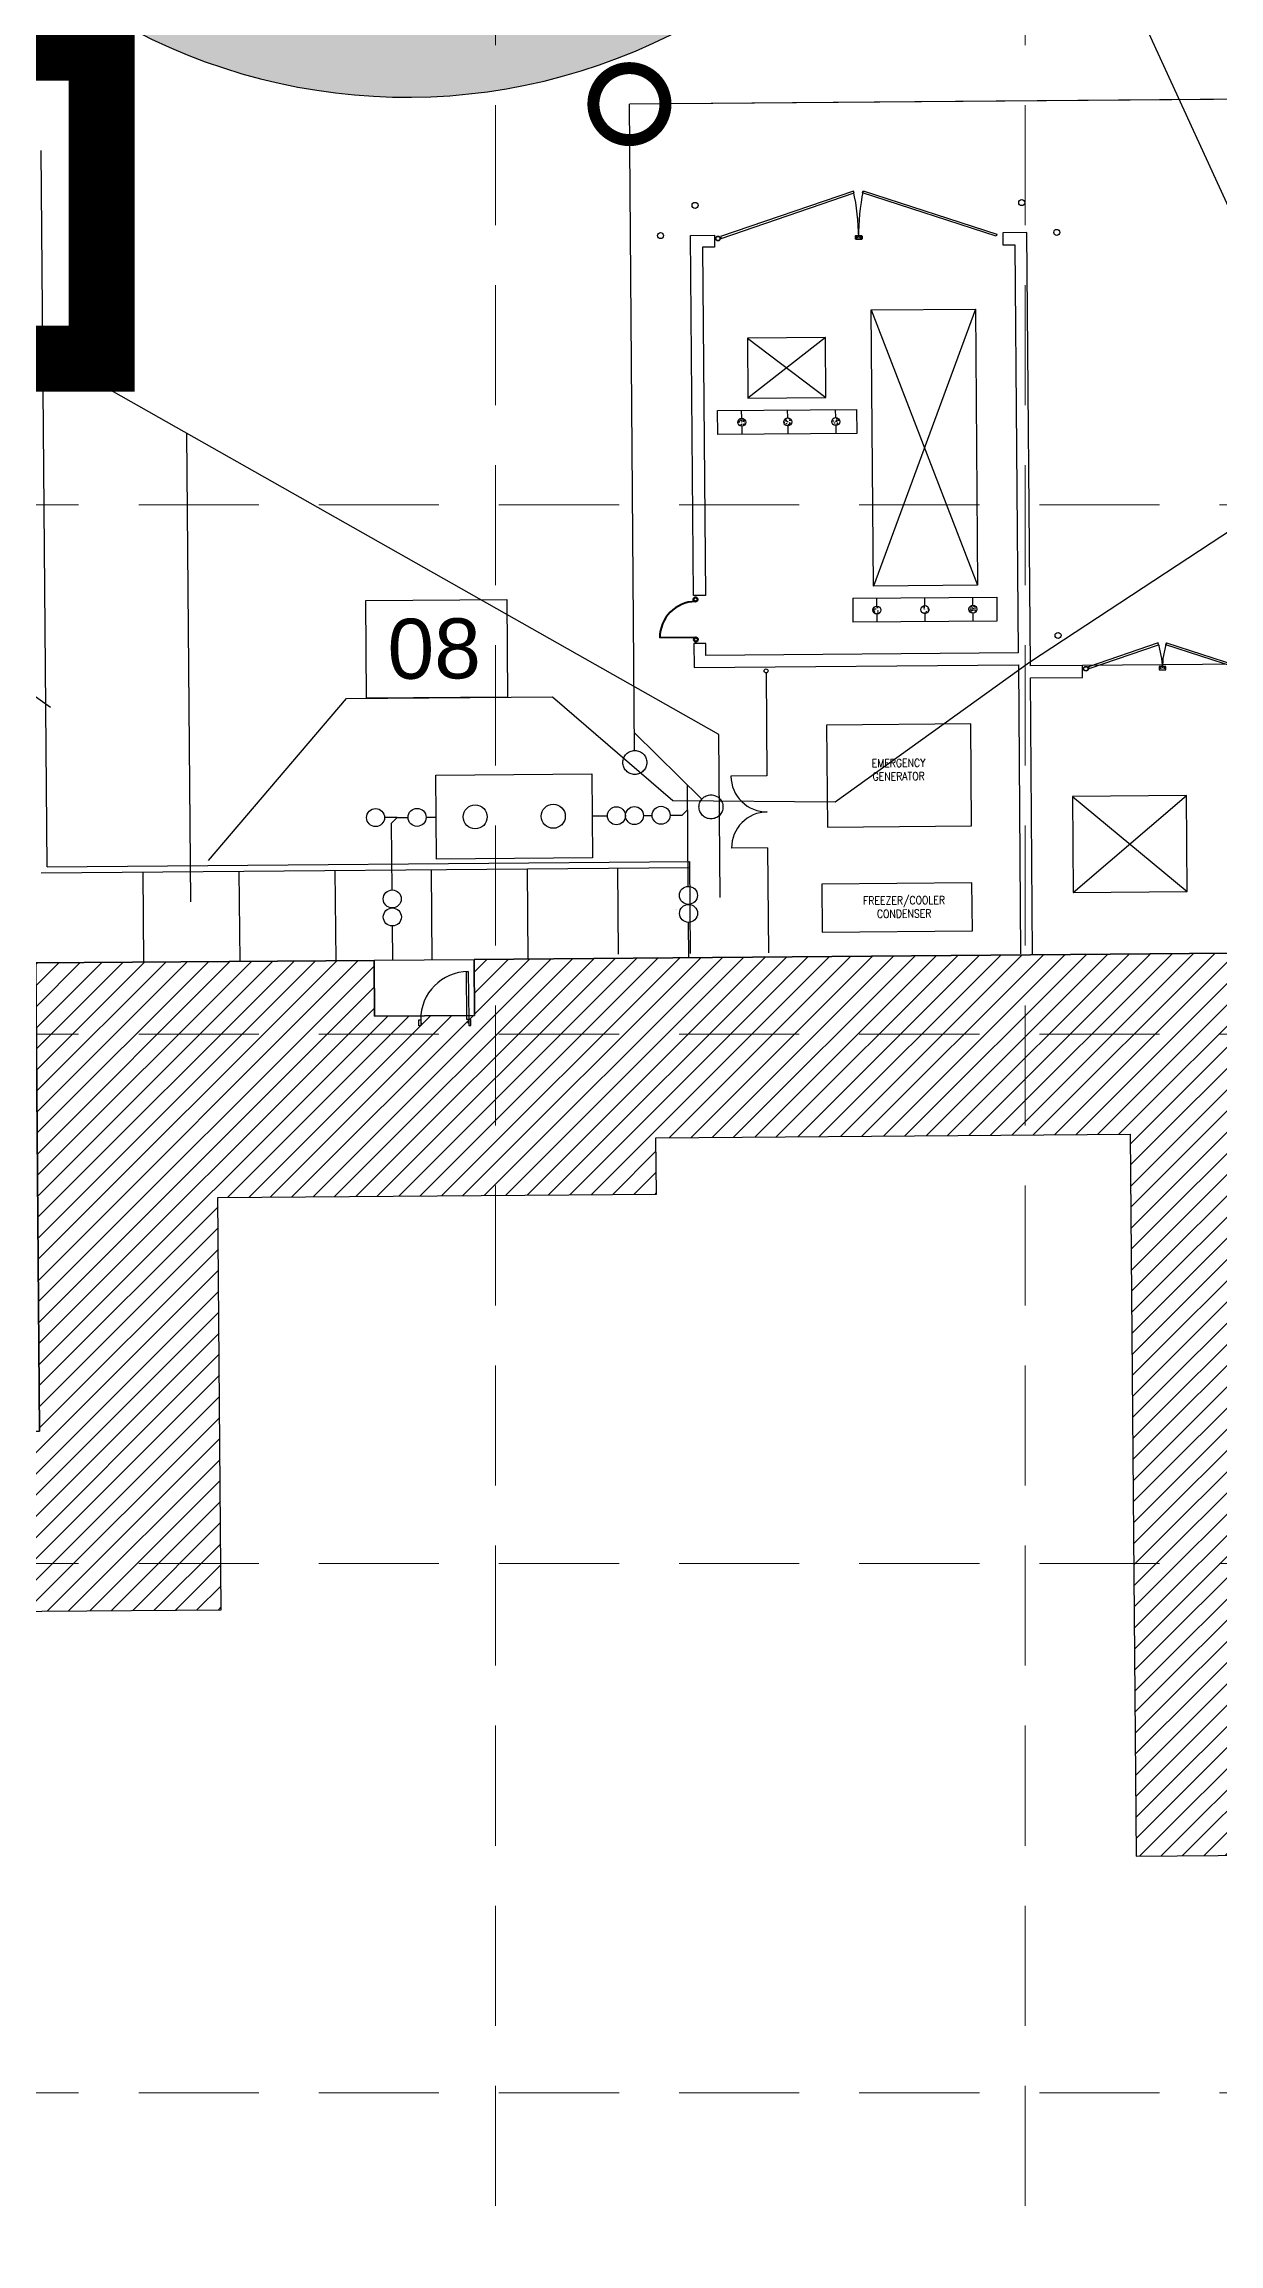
# Model space of a CAD drawing. Header units: feet. Extents: x 2467609 to 2470436, y 7119976 to 7121745.
# Drawn here: x 2468367.4 to 2468465.2, y 7120980.3 to 7121163.6 of the extents above; entities that cross this region are included whole.
import ezdxf
from ezdxf.enums import TextEntityAlignment as Align

# ---------------------------------------------------------------- set-up
doc = ezdxf.new("R2010")
doc.units = ezdxf.units.FT
doc.header["$LTSCALE"] = 100
doc.header["$MEASUREMENT"] = 0
for name, pattern in [('06117 BASE$0$HIDDEN', [0.375, 0.25, -0.125]), ('06117 BASE$0$STRIPE', [1.2, 1, -0.2]), ('06117 WS Base$0$DASHED_SS3', [1.1, 1, -0.1]), ('HIDDEN', [0.375, 0.25, -0.125]), ('SDASH', [0.15, 0.1, -0.05]), ('STRIPE', [1.2, 1, -0.2])]:
    doc.linetypes.add(name, pattern=pattern)
for name, color, linetype, lineweight in [('06117 BASE$0$A-BLDG1-HATCH', 253, 'Continuous', 25), ('06117 BASE$0$A-Door-Outside', 253, 'Continuous', 30), ('06117 BASE$0$A-DUMPSTER', 8, 'Continuous', 25), ('06117 BASE$0$C-Fence', 8, '06117 BASE$0$FENCELINE4', 40), ('06117 BASE$0$C-sidewk-strip', 253, 'Continuous', 25), ('06117 BASE$0$CPCURB', 8, 'Continuous', 25), ('06117 BASE$0$CPCURB2', 8, 'Continuous', 25), ('06117 BASE$0$CPWALK', 8, 'Continuous', 25), ('06117 BASE$0$X-Xhvy', 253, 'Continuous', 70)]:
    doc.layers.add(name, color=color, linetype=linetype, lineweight=lineweight)
for name, color, linetype in [('06117 BASE$0$BLDG-Exterior', 3, 'Continuous'), ('06117 BASE$0$firelane', 8, '06117 BASE$0$STRIPE'), ('06117 WS Base$0$CPSEWER', 7, '06117 WS Base$0$DASHED_SS3'), ('06117 WS Base$0$CPSEWER-FIT1', 8, 'Continuous'), ('06117 WS Base$0$CPSEWER-FIT2', 7, 'Continuous'), ('06117 WS Base$0$LINE-A', 1, 'Continuous'), ('CPCONT', 253, 'Continuous'), ('FIRELANE-HATCH', 253, 'STRIPE'), ('GRID', 254, 'HIDDEN'), ('proposed ec', 6, 'SDASH')]:
    doc.layers.add(name, color=color, linetype=linetype)
doc.styles.add('06117 BASE$0$RomanS', font='romans.shx', dxfattribs={"width": 0.85})
doc.styles.add('06117 BASE$0$Standard', font='romans.shx')
doc.styles.get("Standard").update_dxf_attribs({"font": 'ARIAL.TTF'})
doc.linetypes.add('06117 BASE$0$FENCELINE4', pattern='A,0.5,-0.05,["x",06117 BASE$0$Standard,S=0.16,R=0,X=-0.02,Y=-0.05],-0.15', length=0.7)
pattern_1 = [(45, (0, 0), (-0.88388347648, 0.88388347648), [])]
pattern_2 = [(140.466537328, (0, 0), (-0.312817019496, -0.379026157302), [0.062493750003, -0.687431250035]), (85.466537328, (0, 0), (-0.61238065358, 0.048555285524), [0.049995000003, -0.54994500003]), (190.917937328, (0.00395, 0.04984), (0.109523355926, -0.56778936553), [0.05311151332, -0.584226664854]), (136.650737328, (-0.16664, -0.00136), (-0.50602107686, -0.536052357414), [0.093740625, -1.03114687505]), (187.102137328, (-0.15575, 0.0728), (0.10724207288, -0.86072901734), [0.07966727248, -0.8763398573]), (81.650737328, (-0.1666, -0.0014), (-0.911687688, 0.13380149837), [0.0749925, -0.82491750004]), (111.466537328, (-0.12566, 0.0823), (-0.457351457365, -0.17984704627), [0.062493750003, -0.687431250035]), (56.466537328, (-0.12566, 0.0823), (-0.51206011836, 0.339355441714), [0.049995000003, -0.54994500003]), (161.917937328, (-0.09804, 0.124), (-0.179478461197, -0.54969774519), [0.05311151332, -0.584226664854]), (127.966537328, (0, 0), (-0.1686286578104, -0.1315886181897), [0, -0.543279000028, 0, -0.558277500029, 0, -0.552028125028]), (97.966537328, (0, 0), (-0.29435185613, -0.041193162943), [0, -0.318301500016, 0, -0.530780250027, 0, -0.210395625011]), (57.966537328, (0.00151, -0.1858), (-0.18916804781, 0.11835899049), [0, -0.20831250001, 0, -0.649935000033, 0, -0.862413750044]), (47.966537328, (0.0022, -0.26913), (-0.289521275182, 0.260992464498), [0, -0.270806250014, 0, -0.431623500022, 0, -0.612438750031])]

# ---------------------------------------------------------------- blocks, each defined once
blk = doc.blocks.new('*U111')
at = {"layer": '06117 BASE$0$A-Door-Outside', "color": 7, "linetype": 'Continuous', "lineweight": 30}
for points in [[(2, 6), (3.75, 6), (3.75, 54), (2, 54)], [(2, 0), (0, 0), (0, 6), (2, 6)], [(2, 2.25), (2.625, 2.25), (2.625, 4.25), (2, 4.25)], [(50, 2.25), (49.375, 2.25), (49.375, 4.25), (50, 4.25)], [(50, 0), (52, 0), (52, 6), (50, 6)]]:
    blk.add_lwpolyline(points, close=True, dxfattribs=at)
at = {"layer": '06117 BASE$0$A-Door-Outside', "color": 7, "linetype": 'Continuous', "lineweight": 30, "extrusion": (0, 0, -1)}
blk.add_arc((-2, 6), 48, 90, 180, dxfattribs=at)
blk = doc.blocks.new('06117 BASE$0$A$C2E4042E8-flat-1')
at = {"layer": '06117 BASE$0$C-Fence', "linetype": 'Continuous', "ltscale": 0.5}
blk.add_line((0, 0.5), (-3, 0.48), dxfattribs=at)
blk.add_arc((0, 0.5), 3, 90.4665, 180.4665, dxfattribs=at)
at = {"layer": '06117 BASE$0$X-Xhvy'}
for centre in [(-0.03, 3.67), (0, 0.33)]:
    blk.add_circle(centre, 0.167, dxfattribs=at)

msp = doc.modelspace()

# ---------------------------------------------------------------- hatches: boundary and pattern name
at = {"layer": '06117 BASE$0$A-BLDG1-HATCH'}
h = msp.add_hatch(dxfattribs=at)
h.set_pattern_fill('ANSI31', color=255, scale=10, style=0)
h.set_pattern_definition(pattern_1)
h.paths.add_polyline_path([(2468291.78, 7120948.54), (2468328.58, 7121013.5), (2468327.88, 7121013.87), (2468344.03, 7121042.29), (2468345.84, 7121045.48), (2468347.18, 7121047.85), (2468366.99, 7121048.01), (2468366.68, 7121087.01), (2468394.84, 7121087.21), (2468394.88, 7121082.57), (2468403.21, 7121082.64), (2468403.18, 7121087.31), (2468472.67, 7121087.87), (2468472.98, 7121049.71), (2468476.32, 7121049.73), (2468476.39, 7121046.4), (2468473.01, 7121046.33), (2468473.1, 7121035.71), (2468490.93, 7121035.85), (2468490.88, 7121041.52), (2468537.38, 7121041.9), (2468537.42, 7121037.9), (2468545.42, 7121037.96), (2468545.38, 7121041.96), (2468558.88, 7121042.09), (2468558.94, 7121034.41), (2468618.44, 7121034.89), (2468618.56, 7121019.89), (2468638.23, 7121020.05), (2468638.31, 7121010.38), (2468722.64, 7121011.07), (2468722.97, 7120977.07), (2468718.92, 7120977.04), (2468718.99, 7120968.04), (2468799.99, 7120968.7), (2468800.35, 7120923.87), (2468779.19, 7120923.7), (2468779.76, 7120853.03), (2468775.76, 7120853), (2468775.83, 7120845), (2468779.83, 7120845.03), (2468780.1, 7120811.37), (2468776.1, 7120811.33), (2468776.17, 7120803.33), (2468780.17, 7120803.37), (2468780.44, 7120769.37), (2468711.11, 7120768.8), (2468711.08, 7120773.05), (2468698.08, 7120772.95), (2468698.35, 7120739.36), (2468574.02, 7120738.35), (2468573.99, 7120742.35), (2468560.32, 7120742.24), (2468560.42, 7120730.24), (2468440.09, 7120729.26), (2468439.83, 7120761.76), (2468370.5, 7120761.2), (2468370.27, 7120788.61), (2468341.27, 7120788.38), (2468341.11, 7120808.37), (2468297.11, 7120808.02), (2468296.87, 7120838), (2468275.41, 7120850.16), (2468272.12, 7120844.36), (2468274.3, 7120843.13), (2468272.49, 7120839.94), (2468269.3, 7120841.74), (2468270.53, 7120843.92), (2468243.27, 7120859.36), (2468242.04, 7120857.19), (2468238.85, 7120859), (2468240.65, 7120862.19), (2468242.82, 7120860.96), (2468249.73, 7120873.13), (2468247.55, 7120874.37), (2468249.36, 7120877.56), (2468251.54, 7120876.32), (2468258.44, 7120888.51), (2468256.26, 7120889.74), (2468258.07, 7120892.93), (2468259.74, 7120891.98)])
h.paths.add_polyline_path([(2468381.84, 7121067.46), (2468418.34, 7121067.76), (2468418.3, 7121072.43), (2468457.8, 7121072.75), (2468458.29, 7121012.59), (2468506.12, 7121012.98), (2468506.01, 7121026.64), (2468522.51, 7121026.78), (2468522.54, 7121022.78), (2468544.04, 7121022.95), (2468544.07, 7121019.28), (2468603.57, 7121019.77), (2468603.69, 7121004.77), (2468623.35, 7121004.93), (2468623.43, 7120995.26), (2468707.76, 7120995.95), (2468707.8, 7120991.95), (2468703.8, 7120991.92), (2468704.11, 7120952.92), (2468785.11, 7120953.58), (2468785.23, 7120938.75), (2468764.07, 7120938.57), (2468764.64, 7120867.91), (2468760.64, 7120867.88), (2468760.95, 7120829.88), (2468764.95, 7120829.91), (2468764.98, 7120826.24), (2468760.98, 7120826.21), (2468761.29, 7120788.21), (2468765.29, 7120788.24), (2468765.32, 7120784.24), (2468725.99, 7120783.92), (2468725.96, 7120787.92), (2468682.96, 7120787.57), (2468683.23, 7120754.24), (2468590.23, 7120753.48), (2468590.2, 7120757.48), (2468546.2, 7120757.13), (2468546.3, 7120745.13), (2468455.97, 7120744.39), (2468455.7, 7120776.89), (2468386.37, 7120776.33), (2468386.15, 7120803.74), (2468356.15, 7120803.5), (2468355.99, 7120823.5), (2468311.99, 7120823.14), (2468311.8, 7120846.78), (2468266.34, 7120872.53), (2468305.12, 7120940.98), (2468316.62, 7120961.28), (2468349.32, 7121019), (2468348.38, 7121019.53), (2468355.96, 7121032.92), (2468382.12, 7121033.13)], flags=16)
h = msp.add_hatch(dxfattribs=at)
h.set_pattern_fill('ANSI31', color=255, scale=10, style=0)
h.set_pattern_definition(pattern_1)
h.paths.add_polyline_path([(2468291.78, 7120948.54), (2468328.58, 7121013.5), (2468327.88, 7121013.87), (2468344.03, 7121042.29), (2468345.84, 7121045.48), (2468347.18, 7121047.85), (2468366.99, 7121048.01), (2468366.68, 7121087.01), (2468394.84, 7121087.21), (2468394.88, 7121082.57), (2468403.21, 7121082.64), (2468403.18, 7121087.31), (2468472.67, 7121087.87), (2468472.98, 7121049.71), (2468476.32, 7121049.73), (2468476.39, 7121046.4), (2468473.01, 7121046.33), (2468473.1, 7121035.71), (2468490.93, 7121035.85), (2468490.88, 7121041.52), (2468537.38, 7121041.9), (2468537.42, 7121037.9), (2468545.42, 7121037.96), (2468545.38, 7121041.96), (2468558.88, 7121042.09), (2468558.94, 7121034.41), (2468618.44, 7121034.89), (2468618.56, 7121019.89), (2468638.23, 7121020.05), (2468638.31, 7121010.38), (2468722.64, 7121011.07), (2468722.97, 7120977.07), (2468718.92, 7120977.04), (2468718.99, 7120968.04), (2468799.99, 7120968.7), (2468800.35, 7120923.87), (2468779.19, 7120923.7), (2468779.76, 7120853.03), (2468775.76, 7120853), (2468775.83, 7120845), (2468779.83, 7120845.03), (2468780.1, 7120811.37), (2468776.1, 7120811.33), (2468776.17, 7120803.33), (2468780.17, 7120803.37), (2468780.44, 7120769.37), (2468711.11, 7120768.8), (2468711.08, 7120773.05), (2468698.08, 7120772.95), (2468698.35, 7120739.36), (2468574.02, 7120738.35), (2468573.99, 7120742.35), (2468560.32, 7120742.24), (2468560.42, 7120730.24), (2468440.09, 7120729.26), (2468439.83, 7120761.76), (2468370.5, 7120761.2), (2468370.27, 7120788.61), (2468341.27, 7120788.38), (2468341.11, 7120808.37), (2468297.11, 7120808.02), (2468296.87, 7120838), (2468275.41, 7120850.16), (2468272.12, 7120844.36), (2468274.3, 7120843.13), (2468272.49, 7120839.94), (2468269.3, 7120841.74), (2468270.53, 7120843.92), (2468243.27, 7120859.36), (2468242.04, 7120857.19), (2468238.85, 7120859), (2468240.65, 7120862.19), (2468242.82, 7120860.96), (2468249.73, 7120873.13), (2468247.55, 7120874.37), (2468249.36, 7120877.56), (2468251.54, 7120876.32), (2468258.44, 7120888.51), (2468256.26, 7120889.74), (2468258.07, 7120892.93), (2468259.74, 7120891.98)])
h.paths.add_polyline_path([(2468381.84, 7121067.46), (2468418.34, 7121067.76), (2468418.3, 7121072.43), (2468457.8, 7121072.75), (2468458.29, 7121012.59), (2468506.12, 7121012.98), (2468506.01, 7121026.64), (2468522.51, 7121026.78), (2468522.54, 7121022.78), (2468544.04, 7121022.95), (2468544.07, 7121019.28), (2468603.57, 7121019.77), (2468603.69, 7121004.77), (2468623.35, 7121004.93), (2468623.43, 7120995.26), (2468707.76, 7120995.95), (2468707.8, 7120991.95), (2468703.8, 7120991.92), (2468704.11, 7120952.92), (2468785.11, 7120953.58), (2468785.23, 7120938.75), (2468764.07, 7120938.57), (2468764.64, 7120867.91), (2468760.64, 7120867.88), (2468760.95, 7120829.88), (2468764.95, 7120829.91), (2468764.98, 7120826.24), (2468760.98, 7120826.21), (2468761.29, 7120788.21), (2468765.29, 7120788.24), (2468765.32, 7120784.24), (2468725.99, 7120783.92), (2468725.96, 7120787.92), (2468682.96, 7120787.57), (2468683.23, 7120754.24), (2468590.23, 7120753.48), (2468590.2, 7120757.48), (2468546.2, 7120757.13), (2468546.3, 7120745.13), (2468455.97, 7120744.39), (2468455.7, 7120776.89), (2468386.37, 7120776.33), (2468386.15, 7120803.74), (2468356.15, 7120803.5), (2468355.99, 7120823.5), (2468311.99, 7120823.14), (2468311.8, 7120846.78), (2468266.34, 7120872.53), (2468305.12, 7120940.98), (2468316.62, 7120961.28), (2468349.32, 7121019), (2468348.38, 7121019.53), (2468355.96, 7121032.92), (2468382.12, 7121033.13)], flags=16)
at = {"layer": '06117 BASE$0$A-DUMPSTER', "linetype": 'Continuous'}
h = msp.add_hatch(dxfattribs=at)
h.set_pattern_fill('ACET-2D-AR-CONC', color=256, scale=0.083325, angle=90.4665, style=0)
h.set_pattern_definition(pattern_2)
edge = h.paths.add_edge_path()
edge.add_ellipse((2468425.45, 7121132.05), major_axis=(0.236, 0.236), ratio=1, start_angle=0, end_angle=360)
h = msp.add_hatch(dxfattribs=at)
h.set_pattern_fill('ACET-2D-AR-CONC', color=256, scale=0.083325, angle=90.4665, style=0)
h.set_pattern_definition(pattern_2)
edge = h.paths.add_edge_path()
edge.add_ellipse((2468425.45, 7121132.05), major_axis=(0.236, 0.236), ratio=1, start_angle=0, end_angle=360)
h = msp.add_hatch(dxfattribs=at)
h.set_pattern_fill('ACET-2D-AR-CONC', color=256, scale=0.083325, angle=90.4665, style=0)
h.set_pattern_definition(pattern_2)
edge = h.paths.add_edge_path()
edge.add_ellipse((2468429.28, 7121132.08), major_axis=(-0.236, 0.236), ratio=1, start_angle=0, end_angle=360)
h = msp.add_hatch(dxfattribs=at)
h.set_pattern_fill('ACET-2D-AR-CONC', color=256, scale=0.083325, angle=90.4665, style=0)
h.set_pattern_definition(pattern_2)
edge = h.paths.add_edge_path()
edge.add_ellipse((2468429.28, 7121132.08), major_axis=(-0.236, 0.236), ratio=1, start_angle=0, end_angle=360)
h = msp.add_hatch(dxfattribs=at)
h.set_pattern_fill('ACET-2D-AR-CONC', color=256, scale=0.083325, angle=90.4665, style=0)
h.set_pattern_definition(pattern_2)
edge = h.paths.add_edge_path()
edge.add_ellipse((2468433.28, 7121132.11), major_axis=(0.236, 0.236), ratio=1, start_angle=0, end_angle=360)
h = msp.add_hatch(dxfattribs=at)
h.set_pattern_fill('ACET-2D-AR-CONC', color=256, scale=0.083325, angle=90.4665, style=0)
h.set_pattern_definition(pattern_2)
edge = h.paths.add_edge_path()
edge.add_ellipse((2468433.28, 7121132.11), major_axis=(0.236, 0.236), ratio=1, start_angle=0, end_angle=360)
h = msp.add_hatch(dxfattribs=at)
h.set_pattern_fill('ACET-2D-AR-CONC', color=256, scale=0.083325, angle=90.4665, style=0)
h.set_pattern_definition(pattern_2)
edge = h.paths.add_edge_path()
edge.add_ellipse((2468436.7, 7121116.41), major_axis=(0.236, 0.236), ratio=1, start_angle=0, end_angle=360)
h = msp.add_hatch(dxfattribs=at)
h.set_pattern_fill('ACET-2D-AR-CONC', color=256, scale=0.083325, angle=90.4665, style=0)
h.set_pattern_definition(pattern_2)
edge = h.paths.add_edge_path()
edge.add_ellipse((2468436.7, 7121116.41), major_axis=(0.236, 0.236), ratio=1, start_angle=0, end_angle=360)
h = msp.add_hatch(dxfattribs=at)
h.set_pattern_fill('ACET-2D-AR-CONC', color=256, scale=0.083325, angle=90.4665, style=0)
h.set_pattern_definition(pattern_2)
edge = h.paths.add_edge_path()
edge.add_ellipse((2468440.7, 7121116.45), major_axis=(-0.236, 0.236), ratio=1, start_angle=0, end_angle=360)
h = msp.add_hatch(dxfattribs=at)
h.set_pattern_fill('ACET-2D-AR-CONC', color=256, scale=0.083325, angle=90.4665, style=0)
h.set_pattern_definition(pattern_2)
edge = h.paths.add_edge_path()
edge.add_ellipse((2468440.7, 7121116.45), major_axis=(-0.236, 0.236), ratio=1, start_angle=0, end_angle=360)
h = msp.add_hatch(dxfattribs=at)
h.set_pattern_fill('ACET-2D-AR-CONC', color=256, scale=0.083325, angle=90.4665, style=0)
h.set_pattern_definition(pattern_2)
edge = h.paths.add_edge_path()
edge.add_ellipse((2468444.7, 7121116.48), major_axis=(0.236, 0.236), ratio=1, start_angle=0, end_angle=360)
h = msp.add_hatch(dxfattribs=at)
h.set_pattern_fill('ACET-2D-AR-CONC', color=256, scale=0.083325, angle=90.4665, style=0)
h.set_pattern_definition(pattern_2)
edge = h.paths.add_edge_path()
edge.add_ellipse((2468444.7, 7121116.48), major_axis=(0.236, 0.236), ratio=1, start_angle=0, end_angle=360)
at = {"layer": 'FIRELANE-HATCH'}
h = msp.add_hatch(color=9, dxfattribs=at)
h.paths.add_polyline_path([(2468922.97, 7121187.19, -0.414214), (2468942.81, 7121207.35), (2469278.26, 7121210.08), (2469277.9, 7121254.08, -0.414214), (2469297.74, 7121274.24), (2469375.13, 7121274.87, -0.137354), (2469390.75, 7121270.64), (2469629.71, 7121128.09, -0.261956), (2469644.34, 7121102.57), (2469645.12, 7121007.13, 0.414214), (2469699.55, 7120953.58), (2469751.67, 7120954, 0.261956), (2469797.6, 7120980.33), (2469803.18, 7120989.68, 0.414214), (2469784.47, 7121063.72), (2469403.04, 7121291.25, 0.137354), (2469374.94, 7121298.87), (2468491.92, 7121291.68, -0.131652), (2468476.89, 7121295.58), (2468199.89, 7121452.51, -0.072593), (2468186.2, 7121463.15, 0.206219), (2468142.45, 7121481.57), (2467847.8, 7121479.17), (2467848.23, 7121449.17), (2468142.69, 7121451.57, -0.577353), (2468169.04, 7121406.78), (2467935.49, 7120994.55, -0.266268), (2467909.82, 7120979.34), (2467855.02, 7120978.55), (2467855.45, 7120948.56), (2467910.25, 7120949.35, 0.266268), (2467961.59, 7120979.76), (2468192.67, 7121387.64, -0.414214), (2468233.56, 7121398.96), (2468336.11, 7121340.86, -0.414214), (2468347.43, 7121299.97), (2468320.22, 7121251.95, 0.414214), (2468338.7, 7121185.16), (2468373.42, 7121165.49, 0.57735), (2468446.57, 7121208.52), (2468446.28, 7121243.96, -1), (2468481.65, 7121244.25), (2468482.67, 7121118.6, 0.414214), (2468532.07, 7121070), (2468873.9, 7121072.79, -0.414214), (2468894.07, 7121052.95), (2468895.4, 7120889.72), (2468884.83, 7120735.24, -0.392002), (2468855.14, 7120707.29), (2468450.27, 7120703.99, -0.131652), (2468375.11, 7120723.48), (2468264.21, 7120786.31, 0.463862), (2468102.32, 7120726.63, 0.45081), (2468173.2, 7120596.29), (2468276.95, 7120572.47, -0.347281), (2468315.76, 7120524.14), (2468315.82, 7120517.93), (2468339.81, 7120518.12), (2468339.76, 7120524.34, 0.347281), (2468282.32, 7120595.86), (2468178.57, 7120619.68, -0.45081), (2468124.87, 7120718.42, -0.463862), (2468252.38, 7120765.43), (2468363.28, 7120702.6, 0.131652), (2468450.47, 7120679.99), (2468832.08, 7120683.1, -0.414214), (2468867.36, 7120648.39), (2468868.39, 7120522.43), (2468892.38, 7120522.62), (2468891.26, 7120660.62), (2468903.26, 7120660.72), (2468904.38, 7120522.72), (2468928.38, 7120522.92)])
h.paths.add_polyline_path([(2468873.66, 7121102.78), (2468531.82, 7121100, -0.414214), (2468506.62, 7121124.8), (2468505.62, 7121247.79, -0.414214), (2468525.46, 7121267.95), (2468872.29, 7121270.78, -0.414214), (2468892.45, 7121250.94), (2468893.5, 7121122.95, -0.414214)], flags=16)
h.paths.add_polyline_path([(2468942.29, 7121271.35), (2469233.74, 7121273.72, -1), (2469234.06, 7121233.72), (2468942.62, 7121231.35, -1)], flags=16)
h.paths.add_polyline_path([(2468385.25, 7121186.37), (2468350.53, 7121206.04, -0.414214), (2468341.1, 7121240.12), (2468370.77, 7121292.49, -0.414214), (2468404.85, 7121301.92), (2468409.33, 7121299.38, -0.267949), (2468422.01, 7121277.83), (2468422.57, 7121208.33, -0.57735)], flags=16)
h.paths.add_polyline_path([(2469698.85, 7121086.85), (2469772.17, 7121043.11, -0.414214), (2469782.57, 7121001.98), (2469776.99, 7120992.63, -0.261956), (2469751.47, 7120978), (2469699.36, 7120977.57, -0.414214), (2469669.11, 7121007.33), (2469668.61, 7121069.51, -0.584841)], flags=16)

# ---------------------------------------------------------------- linework, layer by layer
at = {"layer": '06117 BASE$0$A-BLDG1-HATCH', "color": 255}
for points in [[(2468291.78, 7120948.54), (2468328.58, 7121013.5), (2468327.88, 7121013.87), (2468344.03, 7121042.29), (2468344.03, 7121042.29), (2468345.84, 7121045.48), (2468345.84, 7121045.48), (2468347.18, 7121047.85), (2468366.99, 7121048.01), (2468366.68, 7121087.01), (2468394.84, 7121087.21), (2468394.88, 7121082.57), (2468403.21, 7121082.64), (2468403.18, 7121087.31), (2468472.67, 7121087.87)], [(2468291.78, 7120948.54), (2468328.58, 7121013.5), (2468327.88, 7121013.87), (2468344.03, 7121042.29), (2468344.03, 7121042.29), (2468345.84, 7121045.48), (2468345.84, 7121045.48), (2468347.18, 7121047.85), (2468366.99, 7121048.01), (2468366.68, 7121087.01), (2468394.84, 7121087.21), (2468394.88, 7121082.57), (2468403.21, 7121082.64), (2468403.18, 7121087.31), (2468472.67, 7121087.87)], [(2468311.8, 7120846.78), (2468266.34, 7120872.53), (2468305.12, 7120940.98), (2468316.62, 7120961.28), (2468349.32, 7121019), (2468348.38, 7121019.53), (2468355.96, 7121032.92), (2468382.12, 7121033.13), (2468381.84, 7121067.46), (2468418.34, 7121067.76), (2468418.3, 7121072.43), (2468457.8, 7121072.75), (2468458.29, 7121012.59), (2468506.12, 7121012.98)], [(2468311.8, 7120846.78), (2468266.34, 7120872.53), (2468305.12, 7120940.98), (2468316.62, 7120961.28), (2468349.32, 7121019), (2468348.38, 7121019.53), (2468355.96, 7121032.92), (2468382.12, 7121033.13), (2468381.84, 7121067.46), (2468418.34, 7121067.76), (2468418.3, 7121072.43), (2468457.8, 7121072.75), (2468458.29, 7121012.59), (2468506.12, 7121012.98)]]:
    msp.add_lwpolyline(points, dxfattribs=at)
at = {"layer": '06117 BASE$0$A-DUMPSTER'}
for p, q in [((2468434.91, 7121147.56), (2468434.91, 7121147.34)), ((2468434.91, 7121147.34), (2468434.91, 7121147.56)), ((2468434.91, 7121147.56), (2468434.91, 7121147.34)), ((2468434.91, 7121147.34), (2468434.91, 7121147.56)), ((2468435.44, 7121147.59), (2468434.93, 7121147.59)), ((2468434.93, 7121147.59), (2468435.44, 7121147.59)), ((2468435.44, 7121147.59), (2468434.93, 7121147.59)), ((2468434.93, 7121147.59), (2468435.44, 7121147.59)), ((2468434.94, 7121147.31), (2468435.44, 7121147.31)), ((2468435.44, 7121147.31), (2468434.94, 7121147.31)), ((2468434.94, 7121147.31), (2468435.44, 7121147.31)), ((2468435.44, 7121147.31), (2468434.94, 7121147.31)), ((2468435.47, 7121147.34), (2468435.47, 7121147.57)), ((2468435.47, 7121147.57), (2468435.47, 7121147.34)), ((2468435.47, 7121147.34), (2468435.47, 7121147.57)), ((2468435.47, 7121147.57), (2468435.47, 7121147.34)), ((2468449.18, 7121147.85), (2468447.18, 7121147.83)), ((2468449.18, 7121147.85), (2468447.18, 7121147.83)), ((2468447.18, 7121147.83), (2468447.19, 7121146.83)), ((2468447.18, 7121147.83), (2468447.19, 7121146.83)), ((2468447.19, 7121146.83), (2468448.19, 7121146.84)), ((2468447.19, 7121146.83), (2468448.19, 7121146.84)), ((2468448.19, 7121146.84), (2468448.47, 7121112.84)), ((2468448.19, 7121146.84), (2468448.47, 7121112.84)), ((2468449.48, 7121111.77), (2468449.18, 7121147.85)), ((2468449.48, 7121111.77), (2468449.18, 7121147.85)), ((2468425.45, 7121132.38), (2468425.44, 7121133.05)), ((2468425.45, 7121132.38), (2468425.44, 7121133.05)), ((2468425.45, 7121131.72), (2468425.46, 7121131.05)), ((2468425.45, 7121131.72), (2468425.46, 7121131.05)), ((2468429.28, 7121132.42), (2468429.27, 7121133.08)), ((2468429.28, 7121132.42), (2468429.27, 7121133.08)), ((2468429.28, 7121131.75), (2468429.29, 7121131.08)), ((2468429.28, 7121131.75), (2468429.29, 7121131.08)), ((2468433.28, 7121132.45), (2468433.27, 7121133.11)), ((2468433.28, 7121132.45), (2468433.27, 7121133.11)), ((2468433.28, 7121131.78), (2468433.29, 7121131.11)), ((2468433.28, 7121131.78), (2468433.29, 7121131.11)), ((2468434.69, 7121117.4), (2468434.7, 7121115.4)), ((2468434.69, 7121117.4), (2468434.7, 7121115.4)), ((2468436.69, 7121116.75), (2468436.69, 7121117.41)), ((2468436.69, 7121116.75), (2468436.69, 7121117.41)), ((2468440.69, 7121116.78), (2468440.69, 7121117.45)), ((2468440.69, 7121116.78), (2468440.69, 7121117.45)), ((2468444.69, 7121116.81), (2468444.69, 7121117.48)), ((2468444.69, 7121116.81), (2468444.69, 7121117.48)), ((2468436.7, 7121116.08), (2468436.7, 7121115.41)), ((2468436.7, 7121116.08), (2468436.7, 7121115.41)), ((2468440.7, 7121116.11), (2468440.7, 7121115.45)), ((2468440.7, 7121116.11), (2468440.7, 7121115.45)), ((2468444.7, 7121116.14), (2468444.7, 7121115.48)), ((2468444.7, 7121116.14), (2468444.7, 7121115.48)), ((2468422.46, 7121113.63), (2468421.46, 7121113.62)), ((2468422.46, 7121113.63), (2468421.46, 7121113.62)), ((2468421.46, 7121113.62), (2468421.48, 7121111.62)), ((2468421.46, 7121113.62), (2468421.48, 7121111.62)), ((2468422.47, 7121112.63), (2468422.46, 7121113.63)), ((2468422.47, 7121112.63), (2468422.46, 7121113.63)), ((2468421.48, 7121111.62), (2468448.48, 7121111.84)), ((2468421.48, 7121111.62), (2468448.48, 7121111.84)), ((2468448.47, 7121112.84), (2468422.47, 7121112.63)), ((2468448.47, 7121112.84), (2468422.47, 7121112.63)), ((2468448.48, 7121111.84), (2468448.67, 7121087.76)), ((2468448.48, 7121111.84), (2468448.67, 7121087.76)), ((2468453.81, 7121111.8), (2468449.48, 7121111.77)), ((2468453.81, 7121111.8), (2468449.48, 7121111.77)), ((2468467.14, 7121111.91), (2468453.81, 7121111.8)), ((2468467.14, 7121111.91), (2468453.81, 7121111.8)), ((2468453.82, 7121110.8), (2468453.81, 7121111.8)), ((2468453.82, 7121110.8), (2468453.81, 7121111.8)), ((2468460.2, 7121111.68), (2468460.2, 7121111.46)), ((2468460.2, 7121111.68), (2468460.2, 7121111.46)), ((2468460.73, 7121111.72), (2468460.23, 7121111.71)), ((2468460.73, 7121111.72), (2468460.23, 7121111.71)), ((2468460.23, 7121111.43), (2468460.73, 7121111.43)), ((2468460.23, 7121111.43), (2468460.73, 7121111.43)), ((2468460.76, 7121111.46), (2468460.76, 7121111.69)), ((2468460.76, 7121111.46), (2468460.76, 7121111.69)), ((2468449.49, 7121110.77), (2468453.82, 7121110.8)), ((2468449.49, 7121110.77), (2468453.82, 7121110.8)), ((2468449.67, 7121087.77), (2468449.49, 7121110.77)), ((2468449.67, 7121087.77), (2468449.49, 7121110.77)), ((2468452.99, 7121100.88), (2468462.55, 7121092.96)), ((2468452.99, 7121100.88), (2468462.55, 7121092.96)), ((2468453.05, 7121092.88), (2468462.49, 7121100.96)), ((2468453.05, 7121092.88), (2468462.49, 7121100.96))]:
    msp.add_line(p, q, dxfattribs=at)
at = {"layer": '06117 BASE$0$A-DUMPSTER', "ltscale": 0.5}
for p, q in [((2468427.48, 7121111.17), (2468427.55, 7121102.59)), ((2468427.48, 7121111.17), (2468427.55, 7121102.59)), ((2468427.6, 7121096.59), (2468427.67, 7121087.84)), ((2468427.6, 7121096.59), (2468427.67, 7121087.84))]:
    msp.add_line(p, q, dxfattribs=at)
at = {"layer": '06117 BASE$0$A-DUMPSTER', "linetype": 'Continuous', "ltscale": 0.5}
for p, q in [((2468427.55, 7121102.59), (2468424.55, 7121102.56)), ((2468427.55, 7121102.59), (2468424.55, 7121102.56)), ((2468427.6, 7121096.59), (2468424.6, 7121096.56)), ((2468427.6, 7121096.59), (2468424.6, 7121096.56))]:
    msp.add_line(p, q, dxfattribs=at)
at = {"layer": '06117 BASE$0$A-DUMPSTER', "linetype": 'Continuous'}
for points in [[(2468434.75, 7121151.31), (2468423.69, 7121147.52), (2468423.74, 7121147.36), (2468434.81, 7121151.16)], [(2468434.75, 7121151.31), (2468423.69, 7121147.52), (2468423.74, 7121147.36), (2468434.81, 7121151.16)], [(2468435.56, 7121151.32), (2468446.68, 7121147.71), (2468446.63, 7121147.55), (2468435.51, 7121151.16)], [(2468435.56, 7121151.32), (2468446.68, 7121147.71), (2468446.63, 7121147.55), (2468435.51, 7121151.16)], [(2468460.11, 7121113.67), (2468454.31, 7121111.68), (2468454.37, 7121111.53), (2468460.16, 7121113.51)], [(2468460.11, 7121113.67), (2468454.31, 7121111.68), (2468454.37, 7121111.53), (2468460.16, 7121113.51)], [(2468460.82, 7121113.68), (2468466.64, 7121111.78), (2468466.59, 7121111.63), (2468460.77, 7121113.52)], [(2468460.82, 7121113.68), (2468466.64, 7121111.78), (2468466.59, 7121111.63), (2468460.77, 7121113.52)], [(2468454.31, 7121111.68), (2468454.37, 7121111.53), (2468454.34, 7121111.52), (2468454.29, 7121111.67)], [(2468454.31, 7121111.68), (2468454.37, 7121111.53), (2468454.34, 7121111.52), (2468454.29, 7121111.67)]]:
    msp.add_lwpolyline(points, close=True, dxfattribs=at)
at = {"layer": '06117 BASE$0$A-DUMPSTER'}
for points in [[(2468421.43, 7121117.62), (2468421.18, 7121147.62), (2468423.18, 7121147.64), (2468423.19, 7121146.64), (2468422.19, 7121146.63), (2468422.43, 7121117.63)], [(2468421.43, 7121117.62), (2468421.18, 7121147.62), (2468423.18, 7121147.64), (2468423.19, 7121146.64), (2468422.19, 7121146.63), (2468422.43, 7121117.63)], [(2468435.02, 7121131.13), (2468423.46, 7121131.03), (2468423.44, 7121133.03), (2468435, 7121133.13)], [(2468435.02, 7121131.13), (2468423.46, 7121131.03), (2468423.44, 7121133.03), (2468435, 7121133.13)], [(2468444.52, 7121106.93), (2468432.52, 7121106.83), (2468432.59, 7121098.33), (2468444.59, 7121098.43)], [(2468444.52, 7121106.93), (2468432.52, 7121106.83), (2468432.59, 7121098.33), (2468444.59, 7121098.43)], [(2468453.05, 7121092.88), (2468462.55, 7121092.96), (2468462.49, 7121100.96), (2468452.99, 7121100.88)], [(2468453.05, 7121092.88), (2468462.55, 7121092.96), (2468462.49, 7121100.96), (2468452.99, 7121100.88)], [(2468444.62, 7121093.68), (2468432.13, 7121093.58), (2468432.16, 7121089.58), (2468444.66, 7121089.68)], [(2468444.62, 7121093.68), (2468432.13, 7121093.58), (2468432.16, 7121089.58), (2468444.66, 7121089.68)]]:
    msp.add_lwpolyline(points, close=True, dxfattribs=at)
at = {"layer": '06117 BASE$0$A-DUMPSTER', "linetype": '06117 BASE$0$HIDDEN'}
for points in [[(2468444.9, 7121141.48), (2468445.09, 7121118.48), (2468436.42, 7121118.41), (2468436.24, 7121141.41), (2468444.9, 7121141.48), (2468436.42, 7121118.41), (2468436.24, 7121141.41), (2468445.09, 7121118.48)], [(2468444.9, 7121141.48), (2468445.09, 7121118.48), (2468436.42, 7121118.41), (2468436.24, 7121141.41), (2468444.9, 7121141.48), (2468436.42, 7121118.41), (2468436.24, 7121141.41), (2468445.09, 7121118.48)], [(2468425.92, 7121139.05), (2468425.96, 7121134.05), (2468432.46, 7121134.11), (2468432.42, 7121139.11), (2468425.92, 7121139.05), (2468432.46, 7121134.11), (2468432.42, 7121139.11), (2468425.96, 7121134.05)], [(2468425.92, 7121139.05), (2468425.96, 7121134.05), (2468432.46, 7121134.11), (2468432.42, 7121139.11), (2468425.92, 7121139.05), (2468432.46, 7121134.11), (2468432.42, 7121139.11), (2468425.96, 7121134.05)]]:
    msp.add_lwpolyline(points, dxfattribs=at)
at = {"layer": '06117 BASE$0$A-DUMPSTER'}
msp.add_lwpolyline([(2468434.69, 7121117.4), (2468446.69, 7121117.49), (2468446.7, 7121115.49), (2468434.7, 7121115.4)], dxfattribs=at)
msp.add_lwpolyline([(2468434.69, 7121117.4), (2468446.69, 7121117.49), (2468446.7, 7121115.49), (2468434.7, 7121115.4)], dxfattribs=at)
for centre, radius in [((2468421.56, 7121150.12), 0.25), ((2468421.56, 7121150.12), 0.25), ((2468448.76, 7121150.35), 0.25), ((2468448.76, 7121150.35), 0.25), ((2468451.68, 7121147.87), 0.25), ((2468451.68, 7121147.87), 0.25), ((2468418.69, 7121147.6), 0.25), ((2468418.69, 7121147.6), 0.25), ((2468423.47, 7121147.36), 0.2), ((2468423.47, 7121147.36), 0.2), ((2468423.47, 7121147.36), 0.169), ((2468423.47, 7121147.36), 0.169), ((2468425.45, 7121132.05), 0.333), ((2468425.45, 7121132.05), 0.333), ((2468429.28, 7121132.08), 0.333), ((2468429.28, 7121132.08), 0.333), ((2468433.28, 7121132.11), 0.333), ((2468433.28, 7121132.11), 0.333), ((2468436.7, 7121116.41), 0.333), ((2468436.7, 7121116.41), 0.333), ((2468440.7, 7121116.45), 0.333), ((2468440.7, 7121116.45), 0.333), ((2468444.7, 7121116.48), 0.333), ((2468444.7, 7121116.48), 0.333), ((2468451.79, 7121114.29), 0.25), ((2468451.79, 7121114.29), 0.25), ((2468454.1, 7121111.52), 0.2), ((2468454.1, 7121111.52), 0.2), ((2468454.1, 7121111.52), 0.169), ((2468454.1, 7121111.52), 0.169)]:
    msp.add_circle(centre, radius, dxfattribs=at)
at = {"layer": '06117 BASE$0$A-DUMPSTER', "linetype": '06117 BASE$0$HIDDEN'}
for centre in [(2468435.01, 7121147.45), (2468435.02, 7121147.45), (2468435.01, 7121147.45), (2468435.02, 7121147.45), (2468435.36, 7121147.45), (2468435.36, 7121147.45), (2468435.36, 7121147.45), (2468435.36, 7121147.45), (2468460.3, 7121111.57), (2468460.3, 7121111.57), (2468460.65, 7121111.58), (2468460.65, 7121111.58)]:
    msp.add_circle(centre, 0.0419, dxfattribs=at)
at = {"layer": '06117 BASE$0$A-DUMPSTER', "ltscale": 0.5}
msp.add_circle((2468427.48, 7121111.34), 0.167, dxfattribs=at)
msp.add_circle((2468427.48, 7121111.34), 0.167, dxfattribs=at)
at = {"layer": '06117 BASE$0$A-DUMPSTER', "linetype": 'Continuous'}
for centre, radius, start, end in [((2468416.47, 7121147.3), 18.72, 0.4665, 12.3842), ((2468416.47, 7121147.3), 18.72, 0.4665, 12.3842), ((2468453.9, 7121147.6), 18.72, 168.5488, 180.4665), ((2468453.9, 7121147.6), 18.72, 168.5488, 180.4665), ((2468454.1, 7121111.52), 6.38, 0.4665, 19.6894), ((2468454.1, 7121111.52), 6.38, 0.4665, 19.6894), ((2468466.86, 7121111.62), 6.38, 161.2437, 180.4665), ((2468466.86, 7121111.62), 6.38, 161.2437, 180.4665), ((2468454.24, 7121111.71), 0.0559, 276.1011, 322.0756), ((2468454.24, 7121111.71), 0.0559, 276.1011, 322.0756), ((2468454.33, 7121111.46), 0.0559, 75.8073, 121.7817), ((2468454.33, 7121111.46), 0.0559, 75.8073, 121.7817)]:
    msp.add_arc(centre, radius, start, end, dxfattribs=at)
at = {"layer": '06117 BASE$0$A-DUMPSTER'}
for centre, start, end in [((2468434.93, 7121147.56), 90.4665, 180.4665), ((2468434.93, 7121147.56), 90.4665, 180.4665), ((2468434.93, 7121147.56), 90.4665, 180.4665), ((2468434.93, 7121147.56), 90.4665, 180.4665), ((2468434.93, 7121147.34), 180.4665, 270.4665), ((2468434.93, 7121147.34), 180.4665, 270.4665), ((2468434.93, 7121147.34), 180.4665, 270.4665), ((2468434.93, 7121147.34), 180.4665, 270.4665), ((2468435.44, 7121147.57), 0.4665, 90.4665), ((2468435.44, 7121147.57), 0.4665, 90.4665), ((2468435.44, 7121147.57), 0.4665, 90.4665), ((2468435.44, 7121147.57), 0.4665, 90.4665), ((2468435.44, 7121147.34), 270.4665, 0.4665), ((2468435.44, 7121147.34), 270.4665, 0.4665), ((2468435.44, 7121147.34), 270.4665, 0.4665), ((2468435.44, 7121147.34), 270.4665, 0.4665), ((2468460.23, 7121111.68), 90.4665, 180.4665), ((2468460.23, 7121111.68), 90.4665, 180.4665), ((2468460.23, 7121111.46), 180.4665, 270.4665), ((2468460.23, 7121111.46), 180.4665, 270.4665), ((2468460.73, 7121111.69), 0.4665, 90.4665), ((2468460.73, 7121111.69), 0.4665, 90.4665), ((2468460.73, 7121111.46), 270.4665, 0.4665), ((2468460.73, 7121111.46), 270.4665, 0.4665)]:
    msp.add_arc(centre, 0.0281, start, end, dxfattribs=at)
at = {"layer": '06117 BASE$0$A-DUMPSTER', "linetype": 'Continuous', "ltscale": 0.5}
for centre, start, end in [((2468427.55, 7121102.59), 180.4665, 270.4665), ((2468427.55, 7121102.59), 180.4665, 270.4665), ((2468427.6, 7121096.59), 90.4665, 180.4665), ((2468427.6, 7121096.59), 90.4665, 180.4665)]:
    msp.add_arc(centre, 3, start, end, dxfattribs=at)
at = {"layer": '06117 BASE$0$BLDG-Exterior', "color": 7}
msp.add_lwpolyline([(2468472.67, 7121087.87), (2468403.18, 7121087.31), (2468403.21, 7121082.64), (2468394.88, 7121082.57), (2468394.84, 7121087.21), (2468366.68, 7121087.01), (2468366.99, 7121048.01), (2468347.18, 7121047.85), (2468345.84, 7121045.48), (2468345.84, 7121045.48), (2468344.03, 7121042.29), (2468344.03, 7121042.29), (2468327.88, 7121013.87), (2468328.58, 7121013.5), (2468303.28, 7120968.84)], dxfattribs=at)
msp.add_lwpolyline([(2468472.67, 7121087.87), (2468403.18, 7121087.31), (2468403.21, 7121082.64), (2468394.88, 7121082.57), (2468394.84, 7121087.21), (2468366.68, 7121087.01), (2468366.99, 7121048.01), (2468347.18, 7121047.85), (2468345.84, 7121045.48), (2468345.84, 7121045.48), (2468344.03, 7121042.29), (2468344.03, 7121042.29), (2468327.88, 7121013.87), (2468328.58, 7121013.5), (2468303.28, 7120968.84)], dxfattribs=at)
at = {"layer": '06117 BASE$0$C-sidewk-strip'}
for p, q in [((2468375.68, 7121087.08), (2468375.62, 7121094.58)), ((2468375.68, 7121087.08), (2468375.62, 7121094.58)), ((2468383.68, 7121087.15), (2468383.62, 7121094.65)), ((2468383.68, 7121087.15), (2468383.62, 7121094.65)), ((2468391.68, 7121087.21), (2468391.61, 7121094.71)), ((2468391.68, 7121087.21), (2468391.61, 7121094.71)), ((2468399.68, 7121087.28), (2468399.61, 7121094.78)), ((2468399.68, 7121087.28), (2468399.61, 7121094.78)), ((2468407.68, 7121087.34), (2468407.61, 7121094.84)), ((2468407.68, 7121087.34), (2468407.61, 7121094.84)), ((2468394.84, 7121087.24), (2468403.18, 7121087.31)), ((2468394.84, 7121087.24), (2468403.18, 7121087.31))]:
    msp.add_line(p, q, dxfattribs=at)
at = {"layer": '06117 BASE$0$CPCURB'}
for q in [(2468367.13, 7121154.69), (2468367.13, 7121154.69), (2468421.11, 7121095.45), (2468421.11, 7121095.45)]:
    msp.add_line((2468367.61, 7121095.02), q, dxfattribs=at)
at = {"layer": '06117 BASE$0$CPCURB2'}
msp.add_line((2468367.12, 7121094.51), (2468421.11, 7121094.95), dxfattribs=at)
msp.add_line((2468367.12, 7121094.51), (2468421.11, 7121094.95), dxfattribs=at)
at = {"layer": '06117 BASE$0$CPWALK'}
for p, q in [((2468421.11, 7121095.45), (2468421.17, 7121087.79)), ((2468421.11, 7121095.45), (2468421.17, 7121087.79)), ((2468415.11, 7121094.9), (2468415.17, 7121087.74)), ((2468415.11, 7121094.9), (2468415.17, 7121087.74))]:
    msp.add_line(p, q, dxfattribs=at)
msp.add_lwpolyline([(2468419.98, 7121091.43, 0, 0.52, 0), (2468418.38, 7121091.45, 0, 0, 0), (2468415.91, 7121091.45, 0, 0, 0)], format="xyseb", dxfattribs=at)
msp.add_lwpolyline([(2468419.98, 7121091.43, 0, 0.52, 0), (2468418.38, 7121091.45, 0, 0, 0), (2468415.91, 7121091.45, 0, 0, 0)], format="xyseb", dxfattribs=at)
at = {"layer": '06117 BASE$0$firelane'}
msp.add_arc((2468397.57, 7121208.13), 49, 240.4665, 0.4665, dxfattribs=at)
msp.add_arc((2468397.57, 7121208.13), 49, 240.4665, 0.4665, dxfattribs=at)
at = {"layer": '06117 WS Base$0$CPSEWER', "color": 7}
for p, q in [((2468908.17, 7121162.57), (2468416.1, 7121158.56)), ((2468908.17, 7121162.57), (2468416.1, 7121158.56)), ((2468416.53, 7121104.71), (2468416.1, 7121158.56)), ((2468416.53, 7121104.71), (2468416.1, 7121158.56)), ((2468422.11, 7121100.68), (2468416.52, 7121106.18)), ((2468422.11, 7121100.68), (2468416.52, 7121106.18))]:
    msp.add_line(p, q, dxfattribs=at)
at = {"layer": '06117 WS Base$0$CPSEWER', "color": 7, "const_width": 1}
msp.add_lwpolyline([(2468413.1, 7121158.56, 1), (2468419.1, 7121158.56, 1)], format="xyb", close=True, dxfattribs=at)
msp.add_lwpolyline([(2468413.1, 7121158.56, 1), (2468419.1, 7121158.56, 1)], format="xyb", close=True, dxfattribs=at)
at = {"layer": '06117 WS Base$0$CPSEWER', "color": 7}
for centre in [(2468416.55, 7121103.71), (2468416.55, 7121103.71), (2468422.89, 7121100.01), (2468422.89, 7121100.01)]:
    msp.add_circle(centre, 1, dxfattribs=at)
at = {"layer": '06117 WS Base$0$CPSEWER-FIT1'}
for centre, radius in [((2468394.96, 7121099.12), 0.75), ((2468394.96, 7121099.12), 0.75), ((2468398.42, 7121099.14), 0.75), ((2468398.42, 7121099.14), 0.75), ((2468403.26, 7121099.18), 1), ((2468403.26, 7121099.18), 1), ((2468409.76, 7121099.23), 1), ((2468409.76, 7121099.23), 1), ((2468415.02, 7121099.27), 0.75), ((2468415.02, 7121099.27), 0.75), ((2468416.52, 7121099.29), 0.75), ((2468416.52, 7121099.29), 0.75), ((2468418.74, 7121099.31), 0.75), ((2468418.74, 7121099.31), 0.75), ((2468396.35, 7121092.34), 0.75), ((2468396.35, 7121092.34), 0.75), ((2468421.01, 7121092.64), 0.75), ((2468421.01, 7121092.64), 0.75), ((2468396.36, 7121090.84), 0.75), ((2468396.36, 7121090.84), 0.75), ((2468421.02, 7121091.14), 0.75), ((2468421.02, 7121091.14), 0.75)]:
    msp.add_circle(centre, radius, dxfattribs=at)
at = {"layer": '06117 WS Base$0$CPSEWER-FIT2'}
for p, q in [((2468421, 7121093.39), (2468420.93, 7121101.84)), ((2468421, 7121093.39), (2468420.93, 7121101.84)), ((2468396.77, 7121099.13), (2468395.71, 7121099.12)), ((2468396.77, 7121099.13), (2468395.71, 7121099.12)), ((2468396.3, 7121098.65), (2468396.77, 7121099.13)), ((2468396.3, 7121098.65), (2468396.77, 7121099.13)), ((2468396.34, 7121093.09), (2468396.3, 7121098.65)), ((2468396.34, 7121093.09), (2468396.3, 7121098.65)), ((2468396.77, 7121099.13), (2468397.67, 7121099.13)), ((2468396.77, 7121099.13), (2468397.67, 7121099.13)), ((2468399.17, 7121099.15), (2468400.01, 7121099.15)), ((2468399.17, 7121099.15), (2468400.01, 7121099.15)), ((2468413.01, 7121099.26), (2468414.27, 7121099.27)), ((2468413.01, 7121099.26), (2468414.27, 7121099.27)), ((2468417.27, 7121099.29), (2468417.99, 7121099.3)), ((2468417.27, 7121099.29), (2468417.99, 7121099.3)), ((2468419.49, 7121099.31), (2468420.48, 7121099.32)), ((2468419.49, 7121099.31), (2468420.48, 7121099.32)), ((2468420.48, 7121099.32), (2468420.95, 7121099.8)), ((2468420.48, 7121099.32), (2468420.95, 7121099.8)), ((2468396.39, 7121087.25), (2468396.37, 7121090.09)), ((2468396.39, 7121087.25), (2468396.37, 7121090.09)), ((2468421.05, 7121087.45), (2468421.03, 7121090.39)), ((2468421.05, 7121087.45), (2468421.03, 7121090.39))]:
    msp.add_line(p, q, dxfattribs=at)
msp.add_lwpolyline([(2468400.03, 7121095.65), (2468399.98, 7121102.65), (2468412.98, 7121102.76), (2468413.03, 7121095.76), (2468400.03, 7121095.65)], dxfattribs=at)
msp.add_lwpolyline([(2468400.03, 7121095.65), (2468399.98, 7121102.65), (2468412.98, 7121102.76), (2468413.03, 7121095.76), (2468400.03, 7121095.65)], dxfattribs=at)
at = {"layer": '06117 WS Base$0$LINE-A', "color": 30}
msp.add_lwpolyline([(2468207, 7120511.08), (2468206.27, 7120601.01), (2468297.84, 7120762.65), (2468412.52, 7120697.68), (2468911.93, 7120701.75), (2468908.17, 7121162.57), (2468416.1, 7121158.56)], dxfattribs=at)
at = {"layer": '06117 WS Base$0$LINE-A'}
msp.add_lwpolyline([(2468207, 7120511.08), (2468206.27, 7120601.01), (2468297.84, 7120762.65), (2468412.52, 7120697.68), (2468911.93, 7120701.75), (2468908.17, 7121162.57), (2468416.1, 7121158.56)], dxfattribs=at)
at = {"layer": 'CPCONT', "color": 35}
for points in [[(2468511.93, 7121136.37), (2468472.19, 7121136.44), (2468454.25, 7121175.64)], [(2468367.9, 7121108.3), (2468356.68, 7121116.22)]]:
    msp.add_lwpolyline(points, dxfattribs=at)
msp.add_lwpolyline([(2468381.04, 7121095.54), (2468392.55, 7121109.05), (2468409.7, 7121109.17), (2468419.71, 7121100.54), (2468433.22, 7121100.42), (2468449.41, 7121112.07), (2468472.06, 7121126.96), (2468482.45, 7121126.58, 0.089727), (2468496.75, 7121078.76), (2468496, 7121072.25)], format="xyb", dxfattribs=at)
msp.add_lwpolyline([(2468394.15, 7121117.21), (2468405.9, 7121117.3), (2468405.96, 7121109.15), (2468394.21, 7121109.06)], close=True, dxfattribs=at)
at = {"layer": 'GRID', "color": 252, "linetype": 'HIDDEN', "lineweight": 0, "ltscale": 0.4}
for p, q in [((2468404.94, 7121698.47), (2468404.94, 7120154.77)), ((2468449.04, 7121698.47), (2468449.04, 7120154.77)), ((2467655.24, 7121125.17), (2470389.44, 7121125.17)), ((2467655.24, 7121081.07), (2470389.44, 7121081.07)), ((2467655.24, 7121036.97), (2470389.44, 7121036.97)), ((2467655.24, 7120992.87), (2470389.44, 7120992.87))]:
    msp.add_line(p, q, dxfattribs=at)
at = {"layer": 'proposed ec', "color": 5, "linetype": 'Continuous'}
for p, q in [((2468423.55, 7121106.03, 0), (2468342.43, 7121151.99, 0)), ((2468379.57, 7121092.11, -0.01), (2468379.26, 7121131.13, 0)), ((2468423.66, 7121092.47), (2468423.55, 7121106.03))]:
    msp.add_line(p, q, dxfattribs=at)
at = {"layer": 'proposed ec', "color": 5, "const_width": 5.5}
msp.add_lwpolyline([(2468358.78, 7121137.35), (2468358.78, 7121163.26), (2468372.15, 7121163.26), (2468372.15, 7121137.35)], close=True, dxfattribs=at)

# ---------------------------------------------------------------- block references
at = {"layer": '06117 BASE$0$A-Door-Outside', "color": 7, "linetype": 'Continuous', "lineweight": 30, "xscale": -0.08333333376278612, "yscale": 0.08333333275713366, "zscale": 0.08333333333333333, "rotation": 0.466537595711003}
msp.add_blockref('*U111', (2468402.89, 7121081.8), dxfattribs=at)
msp.add_blockref('*U111', (2468402.89, 7121081.8), dxfattribs=at)
at = {"layer": '06117 BASE$0$A-DUMPSTER'}
msp.add_blockref('06117 BASE$0$A$C2E4042E8-flat-1', (2468421.63, 7121113.62), dxfattribs=at)
msp.add_blockref('06117 BASE$0$A$C2E4042E8-flat-1', (2468421.63, 7121113.62), dxfattribs=at)

# ---------------------------------------------------------------- texts
at = {"layer": '06117 BASE$0$A-DUMPSTER', "char_height": 0.6667, "width": 7.804, "attachment_point": 5, "rotation": 0.4665, "style": '06117 BASE$0$RomanS'}
for s, insert in [('EMERGENCY GENERATOR', (2468438.51, 7121103.11)), ('EMERGENCY GENERATOR', (2468438.51, 7121103.11)), ('FREEZER/COOLER CONDENSER ', (2468438.97, 7121091.67)), ('FREEZER/COOLER CONDENSER ', (2468438.97, 7121091.67))]:
    msp.add_mtext(s, dxfattribs=dict(at, insert=insert))
at = {"layer": 'CPCONT', "color": 35}
msp.add_text('08', height=5, rotation=0.4181, dxfattribs=at).set_placement((2468399.86, 7121110.7), align=Align.CENTER)

doc.saveas('drawing.dxf')
